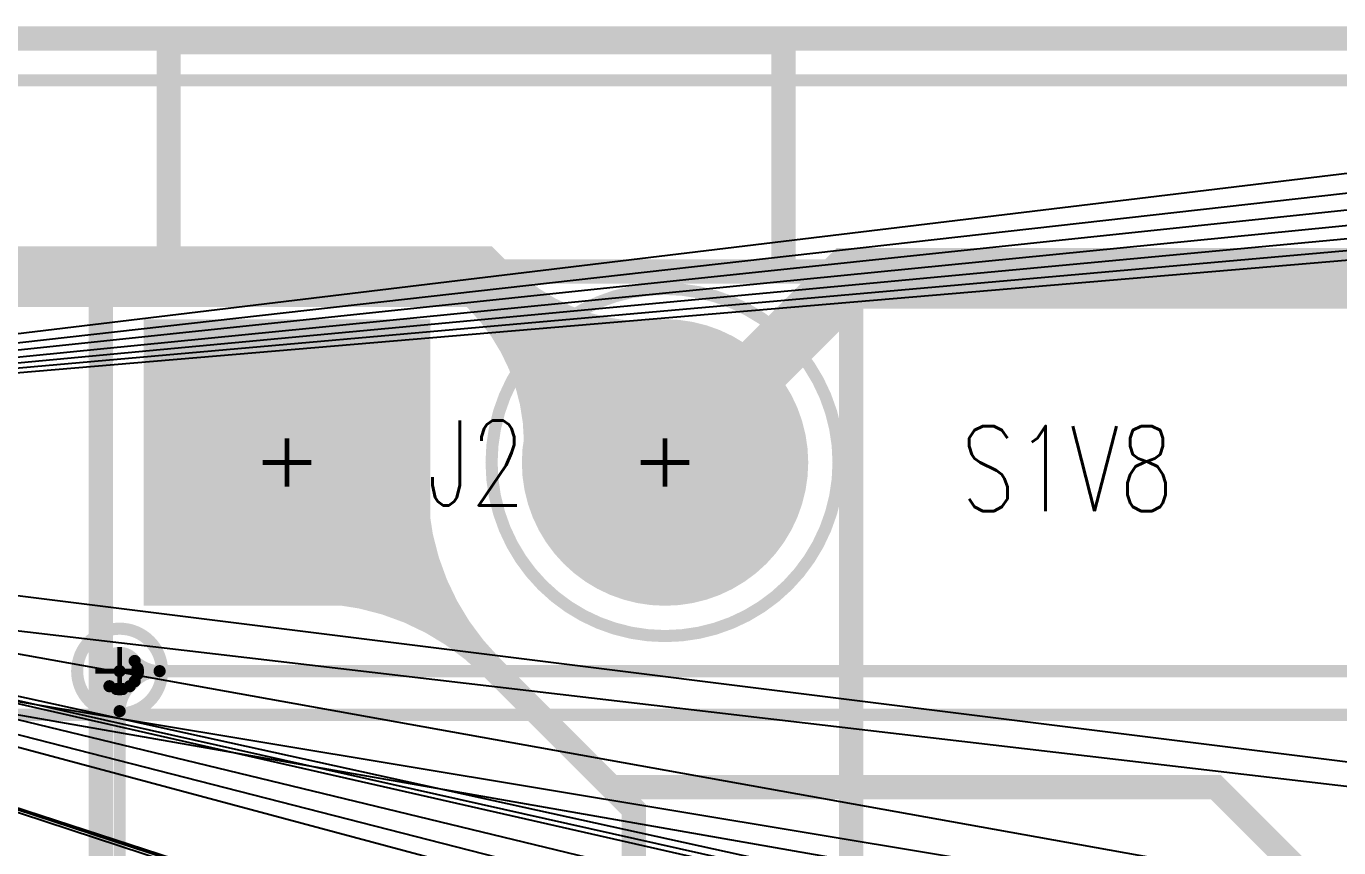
# Model space of a CAD drawing. Extents: x -4539 to 5978, y -4736 to 3041.
# Drawn here: x 765 to 1306, y 1241 to 1580 of the extents above; entities that cross this region are included whole.
import ezdxf
from ezdxf.enums import TextEntityAlignment as Align

# ---------------------------------------------------------------- set-up
doc = ezdxf.new("R2010")
doc.units = 0
for name, pattern in [('SIG_173', [2, 1, 1]), ('SIG_194', [2, 1, 1]), ('SIG_195', [2, 1, 1]), ('SIG_196', [2, 1, 1]), ('SIG_197', [2, 1, 1]), ('SIG_62', [2, 1, 1])]:
    doc.linetypes.add(name, pattern=pattern)
doc.layers.get('0').update_dxf_attribs({"color": 254, "linetype": 'CONTINUOUS'})
for name, color, linetype in [('BOARD_OUTLINE_00', 254, 'CONTINUOUS'), ('DRIL_PLTE_THRU_01', 16, 'CONTINUOUS'), ('DRIL_PLTE_THRU_02', 2, 'CONTINUOUS'), ('DRIL_PLTE_THRU_03', 34, 'CONTINUOUS'), ('DRIL_PLTE_THRU_04', 96, 'CONTINUOUS'), ('DRIL_PLTE_THRU_05', 6, 'CONTINUOUS'), ('DRIL_PLTE_THRU_06', 176, 'CONTINUOUS'), ('DRIL_SYMBOL', 254, 'CONTINUOUS'), ('LINK_00', 254, 'CONTINUOUS'), ('PADS_BOT', 5, 'CONTINUOUS'), ('PADS_INNER', 1, 'CONTINUOUS'), ('PADS_TOP', 1, 'CONTINUOUS'), ('PART_NAME_01', 6, 'CONTINUOUS'), ('PART_NAME_27', 3, 'CONTINUOUS'), ('PART_TOP_2DLINE_01', 6, 'CONTINUOUS'), ('POUR_OUTLINE_02', 56, 'CONTINUOUS'), ('POUR_OUTLINE_05', 216, 'CONTINUOUS'), ('POUR_VOID_02', 56, 'CONTINUOUS'), ('POUR_VOID_05', 216, 'CONTINUOUS'), ('TEAR_01', 1, 'CONTINUOUS'), ('TEAR_03', 43, 'CONTINUOUS'), ('TEAR_04', 3, 'CONTINUOUS'), ('TEAR_06', 5, 'CONTINUOUS'), ('TEXT_26', 6, 'CONTINUOUS'), ('TRACE_01', 1, 'CONTINUOUS'), ('TRACE_03', 43, 'CONTINUOUS'), ('TRACE_04', 3, 'CONTINUOUS'), ('TRACE_06', 5, 'CONTINUOUS'), ('VIAPTS', 1, 'CONTINUOUS')]:
    doc.layers.add(name, color=color, linetype=linetype)
doc.styles.add('W5', font='simplex', dxfattribs={"width": 0.75})

# ---------------------------------------------------------------- blocks, each defined once
blk = doc.blocks.new('BOARD_10')
at = {"layer": 'BOARD_OUTLINE_00', "const_width": 10}
blk.add_lwpolyline([(500, 274.8), (500, -433.86, -1), (500, -591.34), (500, -1300), (1120.08, -1300), (1120.08, -1162.2, -1), (1159.45, -1162.2), (1159.45, -1300), (3161.42, -1300), (3161.42, -591.34, -1), (3161.42, -433.86), (3161.42, 274.8)], format="xyb", close=True, dxfattribs=at)
blk = doc.blocks.new('POUR_VOID_719')
at = {"layer": 'POUR_VOID_02', "const_width": 5}
blk.add_lwpolyline([(-5414.5, -5186, 1), (-5379.5, -5186, 1)], format="xyb", close=True, dxfattribs=at)
blk = doc.blocks.new('POUR_VOID_718')
at = {"layer": 'POUR_VOID_02', "const_width": 5}
blk.add_lwpolyline([(-5374.43, -5100, 1), (-5281.47, -5100, 1)], format="xyb", close=True, dxfattribs=at)
blk = doc.blocks.new('POUR_VOID_706')
at = {"layer": 'POUR_VOID_02', "const_width": 5}
blk.add_lwpolyline([(-5218.53, -5100, 1), (-5125.57, -5100, 1)], format="xyb", close=True, dxfattribs=at)
blk = doc.blocks.new('POUR_OUTLINE_418')
at = {"layer": 'POUR_OUTLINE_02', "const_width": 5}
blk.add_lwpolyline([(-3557.5, -5612.5), (-3557.5, -4942.5), (-6182.5, -4942.5), (-6182.5, -5617.5), (-6166.44, -5617.5, -0.691217), (-6166.44, -5802.5), (-6182.5, -5802.5), (-6182.5, -6482.5), (-5597.5, -6482.5), (-5597.5, -6359.83, -0.121918), (-5590.76, -6342.93, -5.51621), (-5582.07, -6334.24, -0.564646), (-5522.5, -6359.83), (-5522.5, -6482.5), (-3557.5, -6482.5), (-3557.5, -5807.5), (-3558.62, -5807.5, -0.806303), (-3558.62, -5612.5)], format="xyb", close=True, dxfattribs=at)
for name in ['POUR_VOID_718', 'POUR_VOID_706', 'POUR_VOID_719']:
    blk.add_blockref(name, (0, 0))
blk = doc.blocks.new('POUR_HEADER_0')
blk.add_blockref('POUR_OUTLINE_418', (6185, 6485))
blk = doc.blocks.new('POUR_VOID_288')
at = {"layer": 'POUR_VOID_05', "const_width": 5}
blk.add_lwpolyline([(-5414.5, -5186, 1), (-5379.5, -5186, 1)], format="xyb", close=True, dxfattribs=at)
blk = doc.blocks.new('POUR_VOID_287')
at = {"layer": 'POUR_VOID_05', "const_width": 5}
blk.add_lwpolyline([(-5374.43, -5100, 1), (-5281.47, -5100, 1)], format="xyb", close=True, dxfattribs=at)
blk = doc.blocks.new('POUR_VOID_280')
at = {"layer": 'POUR_VOID_05', "const_width": 5}
blk.add_lwpolyline([(-5243.6, -5100, 1), (-5100.49, -5100, 1)], format="xyb", close=True, dxfattribs=at)
blk = doc.blocks.new('POUR_OUTLINE_162')
at = {"layer": 'POUR_OUTLINE_05', "const_width": 5}
blk.add_lwpolyline([(-3557.5, -5612.5), (-3557.5, -4942.5), (-6182.5, -4942.5), (-6182.5, -5617.5), (-6166.44, -5617.5, -0.691217), (-6166.44, -5802.5), (-6182.5, -5802.5), (-6182.5, -6482.5), (-5597.5, -6482.5), (-5597.5, -6359.83, -0.121918), (-5590.76, -6342.93, -0.711311), (-5613.56, -6318.99, -4.185103), (-5600.74, -6309.72, -0.59758), (-5582.07, -6334.24, -0.564646), (-5522.5, -6359.83), (-5522.5, -6482.5), (-3557.5, -6482.5), (-3557.5, -5807.5), (-3558.62, -5807.5, -0.806303), (-3558.62, -5612.5)], format="xyb", close=True, dxfattribs=at)
for name in ['POUR_VOID_280', 'POUR_VOID_287', 'POUR_VOID_288']:
    blk.add_blockref(name, (0, 0))
blk = doc.blocks.new('POUR_HEADER_3')
blk.add_blockref('POUR_OUTLINE_162', (6185, 6485))
blk = doc.blocks.new('SMOOTH_10')
at = {"const_width": 5}
blk.add_lwpolyline([(-2.5, 0, 1), (2.5, 0, 1)], format="xyb", close=True, dxfattribs=at)
blk = doc.blocks.new('PART_BODY_TOP_4')
at = {"layer": 'PART_TOP_2DLINE_01', "const_width": 10}
for points in [[(-126.77, 173.23), (126.77, 173.23), (126.77, 78.74), (-126.77, 78.74)], [(-154.72, 78.74), (154.72, 78.74), (154.72, -208.66), (-154.72, -208.66)]]:
    blk.add_lwpolyline(points, close=True, dxfattribs=at)
at = {"layer": 'PART_TOP_2DLINE_01'}
for p in [(-126.77, 173.23), (126.77, 173.23), (-154.72, 78.74), (-126.77, 78.74), (126.77, 78.74), (154.72, 78.74), (-154.72, -208.66), (154.72, -208.66)]:
    blk.add_blockref('SMOOTH_10', p, dxfattribs=at)
blk = doc.blocks.new('DRIL_SYMBOL_64$9606299213')
at = {"layer": 'DRIL_SYMBOL', "const_width": 2}
for points in [[(0, -10), (0, 10)], [(-10, 0), (10, 0)]]:
    blk.add_lwpolyline(points, dxfattribs=at)
blk = doc.blocks.new('DRIL_HOLE_64$9606299213')
at = {"const_width": 32.48}
blk.add_lwpolyline([(-16.24, 0, 1), (16.24, 0, 1)], format="xyb", close=True, dxfattribs=at)
blk.add_blockref('DRIL_SYMBOL_64$9606299213', (0, 0))
blk = doc.blocks.new('PAD_6')
at = {"const_width": 59.06}
blk.add_lwpolyline([(0, -29.53, 1), (0, 29.53, 1)], format="xyb", close=True, dxfattribs=at)
blk = doc.blocks.new('PAD_7')
at = {"const_width": 118.11}
blk.add_lwpolyline([(-59.06, 0), (59.06, 0)], dxfattribs=at)
blk = doc.blocks.new('STK_TOP_8')
at = {"layer": 'DRIL_PLTE_THRU_01'}
blk.add_blockref('DRIL_HOLE_64$9606299213', (0, 0), dxfattribs=at)
at = {"layer": 'DRIL_PLTE_THRU_02'}
blk.add_blockref('DRIL_HOLE_64$9606299213', (0, 0), dxfattribs=at)
at = {"layer": 'DRIL_PLTE_THRU_03'}
blk.add_blockref('DRIL_HOLE_64$9606299213', (0, 0), dxfattribs=at)
at = {"layer": 'DRIL_PLTE_THRU_04'}
blk.add_blockref('DRIL_HOLE_64$9606299213', (0, 0), dxfattribs=at)
at = {"layer": 'DRIL_PLTE_THRU_05'}
blk.add_blockref('DRIL_HOLE_64$9606299213', (0, 0), dxfattribs=at)
at = {"layer": 'DRIL_PLTE_THRU_06'}
blk.add_blockref('DRIL_HOLE_64$9606299213', (0, 0), dxfattribs=at)
at = {"layer": 'PADS_BOT'}
blk.add_blockref('PAD_7', (0, 0), dxfattribs=at)
at = {"layer": 'PADS_INNER'}
blk.add_blockref('PAD_6', (0, 0), dxfattribs=at)
at = {"layer": 'PADS_TOP'}
blk.add_blockref('PAD_7', (0, 0), dxfattribs=at)
blk = doc.blocks.new('STK_TOP_9')
at = {"layer": 'DRIL_PLTE_THRU_01'}
blk.add_blockref('DRIL_HOLE_64$9606299213', (0, 0), dxfattribs=at)
at = {"layer": 'DRIL_PLTE_THRU_02'}
blk.add_blockref('DRIL_HOLE_64$9606299213', (0, 0), dxfattribs=at)
at = {"layer": 'DRIL_PLTE_THRU_03'}
blk.add_blockref('DRIL_HOLE_64$9606299213', (0, 0), dxfattribs=at)
at = {"layer": 'DRIL_PLTE_THRU_04'}
blk.add_blockref('DRIL_HOLE_64$9606299213', (0, 0), dxfattribs=at)
at = {"layer": 'DRIL_PLTE_THRU_05'}
blk.add_blockref('DRIL_HOLE_64$9606299213', (0, 0), dxfattribs=at)
at = {"layer": 'DRIL_PLTE_THRU_06'}
blk.add_blockref('DRIL_HOLE_64$9606299213', (0, 0), dxfattribs=at)
at = {"layer": 'PADS_BOT'}
blk.add_blockref('PAD_6', (0, 0), dxfattribs=at)
at = {"layer": 'PADS_INNER'}
blk.add_blockref('PAD_6', (0, 0), dxfattribs=at)
at = {"layer": 'PADS_TOP'}
blk.add_blockref('PAD_6', (0, 0), dxfattribs=at)
blk = doc.blocks.new('SYM_TOP_6')
for name, p in [('PART_BODY_TOP_4', (0, 0)), ('STK_TOP_8', (-77.95, 0)), ('STK_TOP_9', (77.95, 0))]:
    blk.add_blockref(name, p)
blk = doc.blocks.new('PART_TOP_30')
blk.add_blockref('SYM_TOP_6', (0, 0))
at = {"layer": 'PART_NAME_01', "style": 'W5', "width": 0.75}
blk.add_text('J2', height=35, dxfattribs=at).set_placement((-30, -270))
at = {"layer": 'PART_NAME_27', "style": 'W5', "width": 0.75}
blk.add_text('J2', height=35, dxfattribs=at).set_placement((0, -17.72), align=Align.CENTER)
blk = doc.blocks.new('TRACE_1724')
at = {"layer": 'TRACE_03', "linetype": 'SIG_62', "const_width": 5}
blk.add_lwpolyline([(576, 1296), (2176.5, 1296), (2183.5, 1303), (2202, 1303)], dxfattribs=at)
blk = doc.blocks.new('SMOOTH_5')
at = {"const_width": 2.5}
blk.add_lwpolyline([(-1.25, 0, 1), (1.25, 0, 1)], format="xyb", close=True, dxfattribs=at)
blk = doc.blocks.new('TEAR_2008008001128')
at = {"const_width": 5}
for points in [[(16.5, 0, -0.196262), (6.21, 4.2)], [(16.5, 0, 0.196262), (6.21, -4.2)], [(16.5, 0, -0.067729), (7.4, 1.24)], [(16.5, 0, 0.067729), (7.4, -1.24)]]:
    blk.add_lwpolyline(points, format="xyb", dxfattribs=at)
for p in [(6.21, 4.2), (7.4, 1.24), (7.4, -1.24), (16.5, 0), (16.5, 0), (16.5, 0), (16.5, 0), (6.21, -4.2)]:
    blk.add_blockref('SMOOTH_5', p)
blk = doc.blocks.new('TRACE_1328')
at = {"layer": 'TRACE_03', "linetype": 'SIG_194', "const_width": 5}
blk.add_lwpolyline([(803, 1314), (1838, 1314)], dxfattribs=at)
at = {"layer": 'TEAR_03'}
blk.add_blockref('TEAR_2008008001128', (803, 1314), dxfattribs=at)
at = {"layer": 'TRACE_03'}
blk.add_blockref('SMOOTH_5', (803, 1314), dxfattribs=at)
blk = doc.blocks.new('TEAR_2008008001130')
at = {"const_width": 5}
for points in [[(0, -16.5, 0.196262), (-4.2, -6.21)], [(0, -16.5, 0.067729), (-1.24, -7.4)], [(0, -16.5, -0.196262), (4.2, -6.21)], [(0, -16.5, -0.067729), (1.24, -7.4)]]:
    blk.add_lwpolyline(points, format="xyb", dxfattribs=at)
for p in [(-4.2, -6.21), (-1.24, -7.4), (1.24, -7.4), (4.2, -6.21), (0, -16.5), (0, -16.5), (0, -16.5), (0, -16.5)]:
    blk.add_blockref('SMOOTH_5', p)
blk = doc.blocks.new('TRACE_1322')
at = {"layer": 'TRACE_04', "linetype": 'SIG_194', "const_width": 5}
blk.add_lwpolyline([(803, 1314), (803, 1072.62)], dxfattribs=at)
at = {"layer": 'TEAR_04'}
blk.add_blockref('TEAR_2008008001130', (803, 1314), dxfattribs=at)
at = {"layer": 'TRACE_04'}
for p in [(803, 1314), (803, 1072.62)]:
    blk.add_blockref('SMOOTH_5', p, dxfattribs=at)
blk = doc.blocks.new('SMOOTH_25')
at = {"const_width": 12.5}
blk.add_lwpolyline([(-6.25, 0, 1), (6.25, 0, 1)], format="xyb", close=True, dxfattribs=at)
blk = doc.blocks.new('TEAR_2008008001136')
at = {"const_width": 25}
for points in [[(-72.42, 72.42, 0.196261), (-8.85, 45.71)], [(-72.42, 72.42, -0.196261), (-45.71, 8.85)], [(-72.42, 72.42, 0.067729), (-27.03, 37.9)], [(-72.42, 72.42, -0.067729), (-37.9, 27.03)]]:
    blk.add_lwpolyline(points, format="xyb", dxfattribs=at)
for p in [(-72.42, 72.42), (-72.42, 72.42), (-72.42, 72.42), (-72.42, 72.42), (-8.85, 45.71), (-27.03, 37.9), (-37.9, 27.03), (-45.71, 8.85)]:
    blk.add_blockref('SMOOTH_25', p)
blk = doc.blocks.new('TRACE_1662')
at = {"layer": 'TRACE_01', "linetype": 'SIG_195', "const_width": 25}
blk.add_lwpolyline([(477.95, 1400), (554.51, 1476.56), (951.4, 1476.56), (1027.95, 1400)], dxfattribs=at)
at = {"layer": 'TEAR_01'}
blk.add_blockref('TEAR_2008008001136', (1027.95, 1400), dxfattribs=at)
at = {"layer": 'TRACE_01'}
for p in [(951.4, 1476.56), (1027.95, 1400)]:
    blk.add_blockref('SMOOTH_25', p, dxfattribs=at)
blk = doc.blocks.new('TEAR_2008008001231')
at = {"const_width": 10}
for points in [[(84.09, -84.09, -0.196262), (53.07, -10.27)], [(84.09, -84.09, -0.149664), (50.15, -20.18)], [(84.09, -84.09, -0.101021), (46.61, -27.38)], [(84.09, -84.09, -0.050899), (42.64, -33.22)], [(84.09, -84.09, 0.050899), (33.22, -42.64)], [(84.09, -84.09, 0.101021), (27.38, -46.61)], [(84.09, -84.09, 0.196262), (10.27, -53.07)], [(84.09, -84.09, 0.149664), (20.18, -50.15)]]:
    blk.add_lwpolyline(points, format="xyb", dxfattribs=at)
blk.add_lwpolyline([(84.09, -84.09), (38.22, -38.22)], dxfattribs=at)
for p in [(53.07, -10.27), (50.15, -20.18), (46.61, -27.38), (42.64, -33.22), (33.22, -42.64), (38.22, -38.22), (27.38, -46.61), (10.27, -53.07), (20.18, -50.15), (84.09, -84.09), (84.09, -84.09), (84.09, -84.09), (84.09, -84.09), (84.09, -84.09), (84.09, -84.09), (84.09, -84.09), (84.09, -84.09), (84.09, -84.09)]:
    blk.add_blockref('SMOOTH_10', p)
blk = doc.blocks.new('TEAR_2008008001232')
at = {"const_width": 10}
for points in [[(-7.78, 7.78, 0.196261), (-0.95, 4.91)], [(-7.78, 7.78, -0.196261), (-4.91, 0.95)]]:
    blk.add_lwpolyline(points, format="xyb", dxfattribs=at)
for p in [(-7.78, 7.78), (-7.78, 7.78), (-4.91, 0.95), (-0.95, 4.91)]:
    blk.add_blockref('SMOOTH_10', p)
blk = doc.blocks.new('TRACE_1234')
at = {"layer": 'TRACE_04', "linetype": 'SIG_197', "const_width": 10}
blk.add_lwpolyline([(872.05, 1400), (1015.11, 1256.94), (1015.11, 1137.25), (1116.08, 1036.28), (1116.08, 987.92), (1201, 903)], dxfattribs=at)
at = {"layer": 'TEAR_04'}
for name, p in [('TEAR_2008008001231', (872.05, 1400)), ('TEAR_2008008001232', (1201, 903))]:
    blk.add_blockref(name, p, dxfattribs=at)
at = {"layer": 'TRACE_04'}
for p in [(872.05, 1400), (1015.11, 1256.94), (1015.11, 1137.25), (1116.08, 1036.28), (1116.08, 987.92), (1201, 903)]:
    blk.add_blockref('SMOOTH_10', p, dxfattribs=at)
blk = doc.blocks.new('TEAR_2008008001233')
at = {"const_width": 10}
for points in [[(84.09, -84.09, -0.196262), (53.07, -10.27)], [(84.09, -84.09, -0.149664), (50.15, -20.18)], [(84.09, -84.09, -0.101021), (46.61, -27.38)], [(84.09, -84.09, -0.050899), (42.64, -33.22)], [(84.09, -84.09, 0.050899), (33.22, -42.64)], [(84.09, -84.09, 0.101021), (27.38, -46.61)], [(84.09, -84.09, 0.196262), (10.27, -53.07)], [(84.09, -84.09, 0.149664), (20.18, -50.15)]]:
    blk.add_lwpolyline(points, format="xyb", dxfattribs=at)
blk.add_lwpolyline([(84.09, -84.09), (38.22, -38.22)], dxfattribs=at)
for p in [(53.07, -10.27), (50.15, -20.18), (46.61, -27.38), (42.64, -33.22), (33.22, -42.64), (38.22, -38.22), (27.38, -46.61), (10.27, -53.07), (20.18, -50.15), (84.09, -84.09), (84.09, -84.09), (84.09, -84.09), (84.09, -84.09), (84.09, -84.09), (84.09, -84.09), (84.09, -84.09), (84.09, -84.09), (84.09, -84.09)]:
    blk.add_blockref('SMOOTH_10', p)
blk = doc.blocks.new('TRACE_844')
at = {"layer": 'TRACE_06', "linetype": 'SIG_197', "const_width": 10}
blk.add_lwpolyline([(872.05, 1400), (1005.87, 1266.18), (1255.1, 1266.18), (1394.15, 1127.13), (1394.15, 1082.22), (1420.96, 1055.41), (1487.59, 1055.41)], dxfattribs=at)
at = {"layer": 'TEAR_06'}
blk.add_blockref('TEAR_2008008001233', (872.05, 1400), dxfattribs=at)
at = {"layer": 'TRACE_06'}
for p in [(872.05, 1400), (1005.87, 1266.18), (1255.1, 1266.18)]:
    blk.add_blockref('SMOOTH_10', p, dxfattribs=at)
blk = doc.blocks.new('DRIL_SYMBOL_7')
at = {"layer": 'DRIL_SYMBOL', "const_width": 2}
for points in [[(0, -10), (0, 10)], [(-10, 0), (10, 0)]]:
    blk.add_lwpolyline(points, dxfattribs=at)
blk = doc.blocks.new('DRIL_HOLE_7')
at = {"const_width": 3.5}
blk.add_lwpolyline([(-1.75, 0, 1), (1.75, 0, 1)], format="xyb", close=True, dxfattribs=at)
blk.add_blockref('DRIL_SYMBOL_7', (0, 0))
blk = doc.blocks.new('PAD_15')
at = {"const_width": 10}
blk.add_lwpolyline([(0, -5, 1), (0, 5, 1)], format="xyb", close=True, dxfattribs=at)
blk = doc.blocks.new('STK_TOP_26')
at = {"layer": 'DRIL_PLTE_THRU_01'}
blk.add_blockref('DRIL_HOLE_7', (0, 0), dxfattribs=at)
at = {"layer": 'DRIL_PLTE_THRU_02'}
blk.add_blockref('DRIL_HOLE_7', (0, 0), dxfattribs=at)
at = {"layer": 'DRIL_PLTE_THRU_03'}
blk.add_blockref('DRIL_HOLE_7', (0, 0), dxfattribs=at)
at = {"layer": 'DRIL_PLTE_THRU_04'}
blk.add_blockref('DRIL_HOLE_7', (0, 0), dxfattribs=at)
at = {"layer": 'DRIL_PLTE_THRU_05'}
blk.add_blockref('DRIL_HOLE_7', (0, 0), dxfattribs=at)
at = {"layer": 'DRIL_PLTE_THRU_06'}
blk.add_blockref('DRIL_HOLE_7', (0, 0), dxfattribs=at)
at = {"layer": 'PADS_BOT'}
blk.add_blockref('PAD_15', (0, 0), dxfattribs=at)
at = {"layer": 'PADS_INNER'}
blk.add_blockref('PAD_15', (0, 0), dxfattribs=at)
at = {"layer": 'PADS_TOP'}
blk.add_blockref('PAD_15', (0, 0), dxfattribs=at)
blk = doc.blocks.new('SYM_TOP_2')
blk.add_blockref('STK_TOP_26', (0, 0))

msp = doc.modelspace()

# ---------------------------------------------------------------- linework, layer by layer
at = {"layer": 'LINK_00', "linetype": 'SIG_173'}
for p, q in [((322.05, 1400), (1860.5, 1530)), ((1713.74, 1530), (322.05, 1400)), ((322.05, 1400), (1635, 1530)), ((1398.78, 1530), (322.05, 1400)), ((1792.48, 1530), (322.05, 1400)), ((1556.26, 1530), (322.05, 1400)), ((322.05, 1400), (1477.52, 1530)), ((2175, 980), (322.05, 1400)), ((322.05, 1400), (2332, 748)), ((2072, 829), (322.05, 1400)), ((1949, 964.87), (322.05, 1400)), ((2236, 980), (322.05, 1400)), ((2086.29, 973.72), (322.05, 1400)), ((2024, 964.87), (322.05, 1400)), ((322.05, 1400), (2405, 716)), ((2279.84, 1155), (322.05, 1400)), ((322.05, 1400), (1669.37, 1158.14)), ((1458, 1146), (322.05, 1400))]:
    msp.add_line(p, q, dxfattribs=at)
at = {"layer": 'LINK_00', "linetype": 'SIG_196'}
for p in [(2240, 1056), (2220.16, 1160), (1632.79, 1143.37)]:
    msp.add_line(p, (166.14, 1400), dxfattribs=at)
at = {"layer": 'TRACE_06', "linetype": 'SIG_195', "const_width": 25}
msp.add_lwpolyline([(1027.95, 1400), (1103.9, 1475.94), (1900, 1475.94), (2005.94, 1370), (2125, 1370), (2150, 1395), (2277.05, 1395)], dxfattribs=at)

# ---------------------------------------------------------------- block references
for name, p in [('BOARD_10', (-500, 1300)), ('PART_TOP_30', (950, 1400)), ('TRACE_1662', (0, 0)), ('TRACE_1234', (0, 0)), ('TRACE_844', (0, 0)), ('TRACE_1322', (0, 0)), ('TRACE_1328', (0, 0)), ('TRACE_1724', (0, 0))]:
    msp.add_blockref(name, p)
at = {"linetype": 'SIG_173'}
msp.add_blockref('POUR_HEADER_0', (15, 15), dxfattribs=at)
at = {"linetype": 'SIG_196'}
msp.add_blockref('POUR_HEADER_3', (15, 15), dxfattribs=at)
at = {"layer": 'TRACE_06'}
for p in [(1103.9, 1475.94), (1027.95, 1400)]:
    msp.add_blockref('SMOOTH_25', p, dxfattribs=at)
at = {"layer": 'VIAPTS', "linetype": 'SIG_194'}
msp.add_blockref('SYM_TOP_2', (803, 1314), dxfattribs=at)

# ---------------------------------------------------------------- texts
at = {"layer": 'TEXT_26', "style": 'W5', "width": 0.75}
msp.add_text('S1V8', height=35, dxfattribs=at).set_placement((1150, 1380))

doc.saveas('drawing.dxf')
